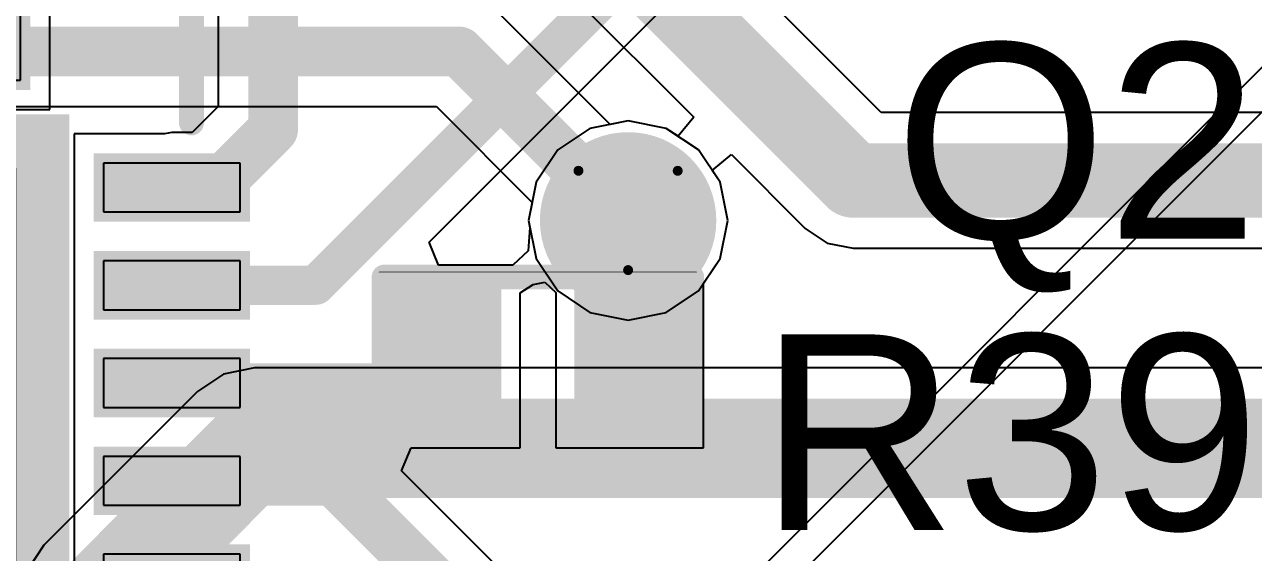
# Model space of a CAD drawing. Header units: inches. Extents: x -3 to 423, y -3 to 110.
# Drawn here: x 19.83 to 26.12, y 69.36 to 72.06 of the extents above; entities that cross this region are included whole.
import ezdxf

# ---------------------------------------------------------------- set-up
doc = ezdxf.new("R2010")
doc.units = ezdxf.units.IN
for name, color, linetype in [('Bottom Layer', 5, 'Continuous'), ('Bottom Overlay', 54, 'Continuous'), ('Bottom Solder', 6, 'Continuous'), ('Drill Drawing', 1, 'Continuous'), ('Mid Layer', 16, 'Continuous'), ('Mid Layer 2', 76, 'Continuous'), ('Top Layer', 1, 'Continuous'), ('Top Overlay', 2, 'Continuous'), ('Top Paste', 8, 'Continuous'), ('Top Solder', 216, 'Continuous'), ('Via Holes', 16, 'Continuous')]:
    doc.layers.add(name, color=color, linetype=linetype)
doc.styles.add('Arial', font='', dxfattribs={"height": 0.2})
doc.styles.get('Arial').set_extended_font_data('Arial')

# ---------------------------------------------------------------- blocks, each defined once
blk = doc.blocks.new('DGH256Q2R7_B_2')
at = {"layer": 'Bottom Overlay'}
blk.add_lwpolyline([(8, 0, 0.127, 0.127, 1), (-8, 0, 0.127, 0.127, 1)], format="xyseb", close=True, dxfattribs=at)
blk = doc.blocks.new('24_QFN__4_5__10')
at = {"layer": 'Top Layer'}
for points in [[(-0.875, 2.7501), (-0.875, 2.0501), (-1.125, 2.0501), (-1.125, 2.7501)], [(-0.375, 2.7501), (-0.375, 2.0501), (-0.625, 2.0501), (-0.625, 2.7501)], [(0.125, 2.7501), (0.125, 2.0501), (-0.125, 2.0501), (-0.125, 2.7501)], [(0.625, 2.7501), (0.625, 2.0501), (0.375, 2.0501), (0.375, 2.7501)], [(1.125, 2.7501), (1.125, 2.0501), (0.875, 2.0501), (0.875, 2.7501)], [(1.325, 1.825), (1.325, -1.825), (-1.325, -1.825), (-1.325, 1.825)], [(-1.5499, 1.625), (-1.5499, 1.375), (-2.2499, 1.375), (-2.2499, 1.625)], [(2.2499, 1.625), (2.2499, 1.375), (1.5499, 1.375), (1.5499, 1.625)], [(-1.5499, 1.125), (-1.5499, 0.875), (-2.2499, 0.875), (-2.2499, 1.125)], [(2.2499, 1.125), (2.2499, 0.875), (1.5499, 0.875), (1.5499, 1.125)], [(-1.5499, 0.625), (-1.5499, 0.375), (-2.2499, 0.375), (-2.2499, 0.625)], [(2.2499, 0.625), (2.2499, 0.375), (1.5499, 0.375), (1.5499, 0.625)], [(-1.5499, 0.125), (-1.5499, -0.125), (-2.2499, -0.125), (-2.2499, 0.125)], [(2.2499, 0.125), (2.2499, -0.125), (1.5499, -0.125), (1.5499, 0.125)], [(-1.5499, -0.375), (-1.5499, -0.625), (-2.2499, -0.625), (-2.2499, -0.375)], [(2.2499, -0.375), (2.2499, -0.625), (1.5499, -0.625), (1.5499, -0.375)], [(-1.5499, -0.875), (-1.5499, -1.125), (-2.2499, -1.125), (-2.2499, -0.875)], [(2.2499, -0.875), (2.2499, -1.125), (1.5499, -1.125), (1.5499, -0.875)], [(-1.5499, -1.375), (-1.5499, -1.625), (-2.2499, -1.625), (-2.2499, -1.375)], [(2.2499, -1.375), (2.2499, -1.625), (1.5499, -1.625), (1.5499, -1.375)], [(-0.875, -2.0501), (-0.875, -2.7501), (-1.125, -2.7501), (-1.125, -2.0501)], [(-0.375, -2.0501), (-0.375, -2.7501), (-0.625, -2.7501), (-0.625, -2.0501)], [(0.125, -2.0501), (0.125, -2.7501), (-0.125, -2.7501), (-0.125, -2.0501)], [(0.625, -2.0501), (0.625, -2.7501), (0.375, -2.7501), (0.375, -2.0501)], [(1.125, -2.0501), (1.125, -2.7501), (0.875, -2.7501), (0.875, -2.0501)]]:
    blk.add_hatch(color=1, dxfattribs=at).paths.add_polyline_path(points)
at = {"layer": 'Top Solder'}
for points in [[(-0.825, 2.8001), (-0.825, 2.0001), (-1.175, 2.0001), (-1.175, 2.8001)], [(-0.325, 2.8001), (-0.325, 2.0001), (-0.675, 2.0001), (-0.675, 2.8001)], [(0.175, 2.8001), (0.175, 2.0001), (-0.175, 2.0001), (-0.175, 2.8001)], [(0.675, 2.8001), (0.675, 2.0001), (0.325, 2.0001), (0.325, 2.8001)], [(1.175, 2.8001), (1.175, 2.0001), (0.825, 2.0001), (0.825, 2.8001)], [(1.375, 1.875), (1.375, -1.875), (-1.375, -1.875), (-1.375, 1.875)], [(-1.4999, 1.675), (-1.4999, 1.325), (-2.2999, 1.325), (-2.2999, 1.675)], [(2.2999, 1.675), (2.2999, 1.325), (1.4999, 1.325), (1.4999, 1.675)], [(-1.4999, 1.175), (-1.4999, 0.825), (-2.2999, 0.825), (-2.2999, 1.175)], [(2.2999, 1.175), (2.2999, 0.825), (1.4999, 0.825), (1.4999, 1.175)], [(-1.4999, 0.675), (-1.4999, 0.325), (-2.2999, 0.325), (-2.2999, 0.675)], [(2.2999, 0.675), (2.2999, 0.325), (1.4999, 0.325), (1.4999, 0.675)], [(-1.4999, 0.175), (-1.4999, -0.175), (-2.2999, -0.175), (-2.2999, 0.175)], [(2.2999, 0.175), (2.2999, -0.175), (1.4999, -0.175), (1.4999, 0.175)], [(-1.4999, -0.325), (-1.4999, -0.675), (-2.2999, -0.675), (-2.2999, -0.325)], [(2.2999, -0.325), (2.2999, -0.675), (1.4999, -0.675), (1.4999, -0.325)], [(-1.4999, -0.825), (-1.4999, -1.175), (-2.2999, -1.175), (-2.2999, -0.825)], [(2.2999, -0.825), (2.2999, -1.175), (1.4999, -1.175), (1.4999, -0.825)], [(-1.4999, -1.325), (-1.4999, -1.675), (-2.2999, -1.675), (-2.2999, -1.325)], [(2.2999, -1.325), (2.2999, -1.675), (1.4999, -1.675), (1.4999, -1.325)], [(-0.825, -2.0001), (-0.825, -2.8001), (-1.175, -2.8001), (-1.175, -2.0001)], [(-0.325, -2.0001), (-0.325, -2.8001), (-0.675, -2.8001), (-0.675, -2.0001)], [(0.175, -2.0001), (0.175, -2.8001), (-0.175, -2.8001), (-0.175, -2.0001)], [(0.675, -2.0001), (0.675, -2.8001), (0.325, -2.8001), (0.325, -2.0001)], [(1.175, -2.0001), (1.175, -2.8001), (0.825, -2.8001), (0.825, -2.0001)]]:
    blk.add_hatch(color=216, dxfattribs=at).paths.add_polyline_path(points)
at = {"layer": 'Top Overlay'}
for points in [[(-2, 2.5, 0.127, 0.127, 0), (-2, 1.8305, 0.127, 0.127, 0)], [(-2, 2.5, 0.127, 0.127, 0), (-1.3305, 2.5, 0.127, 0.127, 0)], [(1.3305, 2.5, 0.127, 0.127, 0), (2, 2.5, 0.127, 0.127, 0)], [(2, 2.5, 0.127, 0.127, 0), (2, 1.8305, 0.127, 0.127, 0)], [(-2.5095, 1.627, 0.127, 0.127, 0), (-2.5095, 1.373, 0.127, 0.127, 0)], [(-2.5095, 1.627, 0.127, 0.127, 0), (-2.3825, 1.5, 0.127, 0.127, 0)], [(-2.3825, 1.5, 0.127, 0.127, 0), (-2.5095, 1.373, 0.127, 0.127, 0)], [(-2, -1.8305, 0.127, 0.127, 0), (-2, -2.5, 0.127, 0.127, 0)], [(2, -1.8305, 0.127, 0.127, 0), (2, -2.5, 0.127, 0.127, 0)], [(-2, -2.5, 0.127, 0.127, 0), (-1.3305, -2.5, 0.127, 0.127, 0)], [(1.3305, -2.5, 0.127, 0.127, 0), (2, -2.5, 0.127, 0.127, 0)]]:
    blk.add_lwpolyline(points, format="xyseb", dxfattribs=at)
for points in [[(-2.0317, 2.5, 0.0635, 0.0635, 1), (-1.9682, 2.5, 0.0635, 0.0635, 1)], [(-2.0317, 2.5, 0.0635, 0.0635, 1), (-1.9682, 2.5, 0.0635, 0.0635, 1)], [(-1.3623, 2.5, 0.0635, 0.0635, 1), (-1.2988, 2.5, 0.0635, 0.0635, 1)], [(1.2988, 2.5, 0.0635, 0.0635, 1), (1.3623, 2.5, 0.0635, 0.0635, 1)], [(1.9682, 2.5, 0.0635, 0.0635, 1), (2.0317, 2.5, 0.0635, 0.0635, 1)], [(1.9682, 2.5, 0.0635, 0.0635, 1), (2.0317, 2.5, 0.0635, 0.0635, 1)], [(-2.0317, 1.8305, 0.0635, 0.0635, 1), (-1.9682, 1.8305, 0.0635, 0.0635, 1)], [(1.9682, 1.8305, 0.0635, 0.0635, 1), (2.0317, 1.8305, 0.0635, 0.0635, 1)], [(-2.5413, 1.627, 0.0635, 0.0635, 1), (-2.4778, 1.627, 0.0635, 0.0635, 1)], [(-2.5413, 1.627, 0.0635, 0.0635, 1), (-2.4778, 1.627, 0.0635, 0.0635, 1)], [(-2.4143, 1.5, 0.0635, 0.0635, 1), (-2.3508, 1.5, 0.0635, 0.0635, 1)], [(-2.4143, 1.5, 0.0635, 0.0635, 1), (-2.3508, 1.5, 0.0635, 0.0635, 1)], [(-2.5413, 1.373, 0.0635, 0.0635, 1), (-2.4778, 1.373, 0.0635, 0.0635, 1)], [(-2.5413, 1.373, 0.0635, 0.0635, 1), (-2.4778, 1.373, 0.0635, 0.0635, 1)], [(-2.0317, -1.8305, 0.0635, 0.0635, 1), (-1.9682, -1.8305, 0.0635, 0.0635, 1)], [(1.9682, -1.8305, 0.0635, 0.0635, 1), (2.0317, -1.8305, 0.0635, 0.0635, 1)], [(-2.0317, -2.5, 0.0635, 0.0635, 1), (-1.9682, -2.5, 0.0635, 0.0635, 1)], [(-2.0317, -2.5, 0.0635, 0.0635, 1), (-1.9682, -2.5, 0.0635, 0.0635, 1)], [(-1.3623, -2.5, 0.0635, 0.0635, 1), (-1.2988, -2.5, 0.0635, 0.0635, 1)], [(1.2988, -2.5, 0.0635, 0.0635, 1), (1.3623, -2.5, 0.0635, 0.0635, 1)], [(1.9682, -2.5, 0.0635, 0.0635, 1), (2.0317, -2.5, 0.0635, 0.0635, 1)], [(1.9682, -2.5, 0.0635, 0.0635, 1), (2.0317, -2.5, 0.0635, 0.0635, 1)]]:
    blk.add_lwpolyline(points, format="xyseb", close=True, dxfattribs=at)
at = {"layer": 'Top Paste'}
for p, q in [((-0.875, 2.75), (-1.125, 2.75)), ((-1.125, 2.75), (-1.125, 2.05)), ((-0.875, 2.05), (-0.875, 2.75)), ((-0.3751, 2.75), (-0.6251, 2.75)), ((-0.6251, 2.75), (-0.6251, 2.05)), ((-0.3751, 2.05), (-0.3751, 2.75)), ((0.125, 2.75), (-0.125, 2.75)), ((-0.125, 2.75), (-0.125, 2.05)), ((0.125, 2.05), (0.125, 2.75)), ((0.6249, 2.75), (0.3749, 2.75)), ((0.3749, 2.75), (0.3749, 2.05)), ((0.6249, 2.05), (0.6249, 2.75)), ((1.125, 2.75), (0.875, 2.75)), ((0.875, 2.75), (0.875, 2.05)), ((1.125, 2.05), (1.125, 2.75)), ((-1.125, 2.05), (-0.875, 2.05)), ((-0.6251, 2.05), (-0.3751, 2.05)), ((-0.125, 2.05), (0.125, 2.05)), ((0.3749, 2.05), (0.6249, 2.05)), ((0.875, 2.05), (1.125, 2.05)), ((-1.55, 1.6249), (-2.25, 1.6249)), ((-2.25, 1.6249), (-2.25, 1.3749)), ((-1.55, 1.3749), (-1.55, 1.6249)), ((-1.1, 1.6), (-1.1, -1.6)), ((1.1, 1.6), (-1.1, 1.6)), ((1.1, -1.6), (1.1, 1.6)), ((2.25, 1.6249), (1.55, 1.6249)), ((1.55, 1.6249), (1.55, 1.3749)), ((2.25, 1.3749), (2.25, 1.6249)), ((-2.25, 1.3749), (-1.55, 1.3749)), ((1.55, 1.3749), (2.25, 1.3749)), ((-1.55, 1.125), (-2.25, 1.125)), ((-2.25, 1.125), (-2.25, 0.875)), ((-1.55, 0.875), (-1.55, 1.125)), ((2.25, 1.125), (1.55, 1.125)), ((1.55, 1.125), (1.55, 0.875)), ((2.25, 0.875), (2.25, 1.125)), ((-2.25, 0.875), (-1.55, 0.875)), ((1.55, 0.875), (2.25, 0.875)), ((-2.25, 0.6249), (-2.25, 0.3749)), ((-1.55, 0.6249), (-2.25, 0.6249)), ((-1.55, 0.3749), (-1.55, 0.6249)), ((1.55, 0.6249), (1.55, 0.3749)), ((2.25, 0.6249), (1.55, 0.6249)), ((2.25, 0.3749), (2.25, 0.6249)), ((-2.25, 0.3749), (-1.55, 0.3749)), ((1.55, 0.3749), (2.25, 0.3749)), ((-1.55, 0.125), (-2.25, 0.125)), ((-2.25, 0.125), (-2.25, -0.125)), ((-1.55, -0.125), (-1.55, 0.125)), ((2.25, 0.125), (1.55, 0.125)), ((1.55, 0.125), (1.55, -0.125)), ((2.25, -0.125), (2.25, 0.125)), ((-2.25, -0.125), (-1.55, -0.125)), ((1.55, -0.125), (2.25, -0.125)), ((-2.25, -0.3751), (-2.25, -0.6251)), ((-1.55, -0.3751), (-2.25, -0.3751)), ((-1.55, -0.6251), (-1.55, -0.3751)), ((1.55, -0.3751), (1.55, -0.6251)), ((2.25, -0.3751), (1.55, -0.3751)), ((2.25, -0.6251), (2.25, -0.3751)), ((-2.25, -0.6251), (-1.55, -0.6251)), ((1.55, -0.6251), (2.25, -0.6251)), ((-1.55, -0.875), (-2.25, -0.875)), ((-2.25, -0.875), (-2.25, -1.125)), ((-1.55, -1.125), (-1.55, -0.875)), ((1.55, -0.875), (1.55, -1.125)), ((2.25, -0.875), (1.55, -0.875)), ((2.25, -1.125), (2.25, -0.875)), ((-2.25, -1.125), (-1.55, -1.125)), ((1.55, -1.125), (2.25, -1.125)), ((-2.25, -1.3751), (-2.25, -1.6251)), ((-1.55, -1.3751), (-2.25, -1.3751)), ((-1.55, -1.6251), (-1.55, -1.3751)), ((1.55, -1.3751), (1.55, -1.6251)), ((2.25, -1.3751), (1.55, -1.3751)), ((2.25, -1.6251), (2.25, -1.3751)), ((-2.25, -1.6251), (-1.55, -1.6251)), ((-1.1, -1.6), (1.1, -1.6)), ((1.55, -1.6251), (2.25, -1.6251)), ((-0.875, -2.05), (-1.125, -2.05)), ((-1.125, -2.05), (-1.125, -2.75)), ((-0.875, -2.75), (-0.875, -2.05)), ((-0.3751, -2.05), (-0.6251, -2.05)), ((-0.6251, -2.05), (-0.6251, -2.75)), ((-0.3751, -2.75), (-0.3751, -2.05)), ((0.125, -2.05), (-0.125, -2.05)), ((-0.125, -2.05), (-0.125, -2.75)), ((0.125, -2.75), (0.125, -2.05)), ((0.3749, -2.05), (0.3749, -2.75)), ((0.6249, -2.05), (0.3749, -2.05)), ((0.6249, -2.75), (0.6249, -2.05)), ((0.875, -2.05), (0.875, -2.75)), ((1.125, -2.05), (0.875, -2.05)), ((1.125, -2.75), (1.125, -2.05)), ((-1.125, -2.75), (-0.875, -2.75)), ((-0.6251, -2.75), (-0.3751, -2.75)), ((-0.125, -2.75), (0.125, -2.75)), ((0.3749, -2.75), (0.6249, -2.75)), ((0.875, -2.75), (1.125, -2.75))]:
    blk.add_line(p, q, dxfattribs=at)
blk = doc.blocks.new('R___0402_33')
at = {"layer": 'Top Layer'}
for points in [[(-0.6985, -0.3175), (-0.6985, 0.3175), (-0.2413, 0.3175), (-0.2413, -0.3175)], [(0.2413, -0.3175), (0.2413, 0.3175), (0.6985, 0.3175), (0.6985, -0.3175)]]:
    blk.add_hatch(color=1, dxfattribs=at).paths.add_polyline_path(points)
at = {"layer": 'Top Paste'}
for points in [[(-0.6985, -0.3175), (-0.6985, 0.3175), (-0.2413, 0.3175), (-0.2413, -0.3175)], [(0.2413, -0.3175), (0.2413, 0.3175), (0.6985, 0.3175), (0.6985, -0.3175)]]:
    blk.add_hatch(color=8, dxfattribs=at).paths.add_polyline_path(points)
at = {"layer": 'Top Solder'}
for points in [[(-0.7535, -0.3725), (-0.7535, 0.3725), (-0.1863, 0.3725), (-0.1863, -0.3725)], [(0.1863, -0.3725), (0.1863, 0.3725), (0.7535, 0.3725), (0.7535, -0.3725)]]:
    blk.add_hatch(color=216, dxfattribs=at).paths.add_polyline_path(points)
at = {"layer": 'Top Overlay'}
for points in [[(0.7874, 0.4064, 0.127, 0.127, 0), (-0.7874, 0.4064, 0.127, 0.127, 0)], [(-0.7874, 0.4064, 0.127, 0.127, 0), (-0.7874, -0.4064, 0.127, 0.127, 0)], [(0.7874, 0.4064, 0.127, 0.127, 0), (0.7874, -0.4064, 0.127, 0.127, 0)], [(0.7874, -0.4064, 0.127, 0.127, 0), (-0.7874, -0.4064, 0.127, 0.127, 0)], [(0.8128, -0.4318, 0.00323, 0.00323, 0), (-0.8128, -0.4318, 0.00323, 0.00323, 0)]]:
    blk.add_lwpolyline(points, format="xyseb", dxfattribs=at)
for points in [[(-0.8191, 0.4064, 0.0635, 0.0635, 1), (-0.7556, 0.4064, 0.0635, 0.0635, 1)], [(-0.8191, 0.4064, 0.0635, 0.0635, 1), (-0.7556, 0.4064, 0.0635, 0.0635, 1)], [(0.7556, 0.4064, 0.0635, 0.0635, 1), (0.8191, 0.4064, 0.0635, 0.0635, 1)], [(0.7556, 0.4064, 0.0635, 0.0635, 1), (0.8191, 0.4064, 0.0635, 0.0635, 1)], [(-0.8191, -0.4064, 0.0635, 0.0635, 1), (-0.7556, -0.4064, 0.0635, 0.0635, 1)], [(-0.8191, -0.4064, 0.0635, 0.0635, 1), (-0.7556, -0.4064, 0.0635, 0.0635, 1)], [(0.7556, -0.4064, 0.0635, 0.0635, 1), (0.8191, -0.4064, 0.0635, 0.0635, 1)], [(0.7556, -0.4064, 0.0635, 0.0635, 1), (0.8191, -0.4064, 0.0635, 0.0635, 1)], [(-0.8136, -0.4318, 0.00161, 0.00161, 1), (-0.812, -0.4318, 0.00161, 0.00161, 1)], [(0.812, -0.4318, 0.00161, 0.00161, 1), (0.8136, -0.4318, 0.00161, 0.00161, 1)]]:
    blk.add_lwpolyline(points, format="xyseb", close=True, dxfattribs=at)

msp = doc.modelspace()

# ---------------------------------------------------------------- hatches: boundary and pattern name
at = {"layer": 'Bottom Layer'}
h = msp.add_hatch(color=5, dxfattribs=at)
edge = h.paths.add_edge_path()
edge.add_arc((22.9182, 71.0541), 0.35, 0, 360)
at = {"layer": 'Bottom Solder'}
h = msp.add_hatch(color=6, dxfattribs=at)
edge = h.paths.add_edge_path()
edge.add_arc((22.9182, 71.0541), 0.4516, 0, 360)
at = {"layer": 'Mid Layer'}
h = msp.add_hatch(color=16, dxfattribs=at)
edge = h.paths.add_edge_path()
edge.add_arc((22.9182, 71.0541), 0.35, 0, 360)
at = {"layer": 'Mid Layer 2'}
h = msp.add_hatch(color=76, dxfattribs=at)
edge = h.paths.add_edge_path()
edge.add_arc((22.9182, 71.0541), 0.35, 0, 360)
at = {"layer": 'Top Layer'}
h = msp.add_hatch(color=1, dxfattribs=at)
edge = h.paths.add_edge_path()
edge.add_arc((22.9182, 71.0541), 0.35, 0, 360)
at = {"layer": 'Top Solder'}
h = msp.add_hatch(color=216, dxfattribs=at)
edge = h.paths.add_edge_path()
edge.add_arc((22.9182, 71.0541), 0.4516, 0, 360)
at = {"layer": 'Via Holes'}
h = msp.add_hatch(color=7, dxfattribs=at)
edge = h.paths.add_edge_path()
edge.add_arc((22.9182, 71.0541), 0.25, 0, 360)

# ---------------------------------------------------------------- linework, layer by layer
at = {"layer": 'Bottom Layer'}
for p, q in [((24.2142, 71.6059), (21.3669, 74.4531)), ((20.9776, 73.8605), (23.2549, 71.5832)), ((22.8261, 71.5456), (22.2532, 72.1185)), ((15.662, 71.6363), (21.9366, 71.6363)), ((21.9366, 71.6363), (22.4267, 71.1462)), ((29.1871, 71.6059), (24.2142, 71.6059)), ((22.9182, 71.5639), (22.8261, 71.5456)), ((23.1133, 71.5251), (22.9182, 71.5639)), ((23.1739, 71.4846), (23.1133, 71.5251)), ((23.2549, 71.5832), (23.1739, 71.4846)), ((23.3487, 71.3098), (23.4473, 71.3908)), ((23.4473, 71.3908), (23.8249, 71.0132)), ((23.3892, 71.2492), (23.3487, 71.3098)), ((23.428, 71.0541), (23.3892, 71.2492)), ((22.4267, 71.1462), (22.4084, 71.0541)), ((22.4084, 71.0541), (22.4472, 70.859)), ((23.3892, 70.859), (23.428, 71.0541)), ((23.8249, 71.0132), (23.9375, 70.938)), ((23.9375, 70.938), (24.0704, 70.9115)), ((24.0704, 70.9115), (29.1871, 70.9115)), ((22.4472, 70.859), (22.5577, 70.6936)), ((23.2787, 70.6936), (23.3892, 70.859)), ((22.5577, 70.6936), (22.7231, 70.5831)), ((23.1133, 70.5831), (23.2787, 70.6936)), ((22.7231, 70.5831), (22.9182, 70.5443)), ((22.9182, 70.5443), (23.1133, 70.5831)), ((20.8476, 70.2685), (20.7139, 70.1792)), ((21.0052, 70.2999), (20.8476, 70.2685)), ((27.6294, 70.2999), (21.0052, 70.2999)), ((20.7139, 70.1792), (19.9271, 69.3924)), ((19.9271, 69.3924), (19.8378, 69.2588))]:
    msp.add_line(p, q, dxfattribs=at)
for points in [[(21.1215, 74.2076, 0.381, 0.381, 0), (24.0704, 71.2587, 0.381, 0.381, 0)], [(15.662, 71.9188, 0.254, 0.254, 0), (22.0535, 71.9188, 0.254, 0.254, 0)], [(22.0535, 71.9188, 0.254, 0.254, 0), (22.9182, 71.0541, 0.254, 0.254, 0)], [(24.0704, 71.2587, 0.381, 0.381, 0), (29.5565, 71.2587, 0.381, 0.381, 0)], [(20.2184, 69.1012, 0.508, 0.508, 0), (21.0052, 69.888, 0.508, 0.508, 0)], [(21.0052, 69.888, 0.508, 0.508, 0), (27.6294, 69.888, 0.508, 0.508, 0)]]:
    msp.add_lwpolyline(points, format="xyseb", dxfattribs=at)
for points in [[(21.99, 71.9188, 0.127, 0.127, 1), (22.117, 71.9188, 0.127, 0.127, 1)], [(21.99, 71.9188, 0.127, 0.127, 1), (22.117, 71.9188, 0.127, 0.127, 1)], [(23.9751, 71.2587, 0.1905, 0.1905, 1), (24.1656, 71.2587, 0.1905, 0.1905, 1)], [(23.9751, 71.2587, 0.1905, 0.1905, 1), (24.1656, 71.2587, 0.1905, 0.1905, 1)], [(22.8547, 71.0541, 0.127, 0.127, 1), (22.9817, 71.0541, 0.127, 0.127, 1)], [(20.8782, 69.888, 0.254, 0.254, 1), (21.1322, 69.888, 0.254, 0.254, 1)], [(20.8782, 69.888, 0.254, 0.254, 1), (21.1322, 69.888, 0.254, 0.254, 1)]]:
    msp.add_lwpolyline(points, format="xyseb", close=True, dxfattribs=at)
at = {"layer": 'Drill Drawing'}
for points in [[(22.6642, 71.3081, 0.0508, 0.0508, 0), (23.1722, 71.3081, 0.0508, 0.0508, 0)], [(22.6642, 71.3081, 0.0508, 0.0508, 0), (22.9182, 70.8001, 0.0508, 0.0508, 0)], [(22.9182, 70.8001, 0.0508, 0.0508, 0), (23.1722, 71.3081, 0.0508, 0.0508, 0)]]:
    msp.add_lwpolyline(points, format="xyseb", dxfattribs=at)
for points in [[(22.6515, 71.3081, 0.0254, 0.0254, 1), (22.6769, 71.3081, 0.0254, 0.0254, 1)], [(22.6515, 71.3081, 0.0254, 0.0254, 1), (22.6769, 71.3081, 0.0254, 0.0254, 1)], [(23.1595, 71.3081, 0.0254, 0.0254, 1), (23.1849, 71.3081, 0.0254, 0.0254, 1)], [(23.1595, 71.3081, 0.0254, 0.0254, 1), (23.1849, 71.3081, 0.0254, 0.0254, 1)], [(22.9055, 70.8001, 0.0254, 0.0254, 1), (22.9309, 70.8001, 0.0254, 0.0254, 1)], [(22.9055, 70.8001, 0.0254, 0.0254, 1), (22.9309, 70.8001, 0.0254, 0.0254, 1)]]:
    msp.add_lwpolyline(points, format="xyseb", close=True, dxfattribs=at)
at = {"layer": 'Mid Layer'}
for p, q in [((22.7231, 71.5251), (22.5577, 71.4146)), ((22.9182, 71.5639), (22.7231, 71.5251)), ((23.1133, 71.5251), (22.9182, 71.5639)), ((23.2787, 71.4146), (23.1133, 71.5251)), ((22.5577, 71.4146), (22.4472, 71.2492)), ((23.3892, 71.2492), (23.2787, 71.4146)), ((22.4472, 71.2492), (22.4084, 71.0541)), ((23.428, 71.0541), (23.3892, 71.2492)), ((22.4084, 71.0541), (22.4472, 70.859)), ((23.3892, 70.859), (23.428, 71.0541)), ((22.4472, 70.859), (22.5577, 70.6936)), ((23.2787, 70.6936), (23.3892, 70.859)), ((22.5577, 70.6936), (22.7231, 70.5831)), ((23.1133, 70.5831), (23.2787, 70.6936)), ((22.7231, 70.5831), (22.9182, 70.5443)), ((22.9182, 70.5443), (23.1133, 70.5831))]:
    msp.add_line(p, q, dxfattribs=at)
at = {"layer": 'Top Layer'}
for p, q in [((19.958, 71.6222), (19.958, 72.6222)), ((20.819, 72.5688), (20.819, 71.6367)), ((21.8997, 70.9428), (23.3615, 72.4047)), ((26.2839, 71.9594), (22.9931, 68.6686)), ((22.2112, 67.6571), (26.3987, 71.8446)), ((18.408, 71.6222), (19.958, 71.6222)), ((20.819, 71.6367), (20.6871, 71.5047)), ((22.7231, 71.5251), (22.5577, 71.4146)), ((22.9182, 71.5639), (22.7231, 71.5251)), ((23.1133, 71.5251), (22.9182, 71.5639)), ((23.2787, 71.4146), (23.1133, 71.5251)), ((20.5457, 71.4973), (20.083, 71.4973)), ((20.083, 71.4973), (20.083, 70.4473)), ((20.583, 71.5047), (20.5457, 71.4973)), ((20.6871, 71.5047), (20.583, 71.5047)), ((22.5577, 71.4146), (22.4472, 71.2492)), ((23.3892, 71.2492), (23.2787, 71.4146)), ((22.4472, 71.2492), (22.4084, 71.0541)), ((23.428, 71.0541), (23.3892, 71.2492)), ((22.4084, 71.0541), (22.4155, 71.0182)), ((23.3892, 70.859), (23.428, 71.0541)), ((22.4155, 71.0182), (22.4074, 70.8989)), ((21.9483, 70.8255), (21.8997, 70.9428)), ((22.4074, 70.8989), (22.3285, 70.8255)), ((22.4074, 70.8989), (22.4074, 70.8989)), ((22.4074, 70.8989), (22.4074, 70.8989)), ((23.3049, 70.7329), (23.3892, 70.859)), ((22.268, 70.8255), (21.9483, 70.8255)), ((22.2681, 70.8255), (22.268, 70.8255)), ((22.3285, 70.8255), (22.2681, 70.8255)), ((22.2681, 70.8255), (22.2681, 70.8255)), ((22.3651, 70.6843), (22.4314, 70.7269)), ((22.4314, 70.7269), (22.4921, 70.7387)), ((22.4921, 70.7387), (22.5477, 70.6857)), ((23.3049, 69.8905), (23.3049, 70.7329)), ((22.3651, 69.8905), (22.3651, 70.6843)), ((22.5477, 70.6857), (22.5477, 69.8905)), ((20.083, 70.4473), (20.083, 69.4473)), ((21.7587, 69.7732), (21.8073, 69.8905)), ((21.8073, 69.8905), (22.3651, 69.8905)), ((22.5477, 69.8905), (23.3049, 69.8905)), ((22.28, 69.2519), (21.7587, 69.7732)), ((20.083, 69.4473), (20.0831, 69.4473)), ((20.0831, 69.4473), (20.0831, 68.9473))]:
    msp.add_line(p, q, dxfattribs=at)
for points in [[(21.1015, 71.5197, 0.254, 0.254, 0), (21.1015, 72.9725, 0.254, 0.254, 0)], [(21.3187, 70.7223, 0.2, 0.2, 0), (23.1813, 72.5849, 0.2, 0.2, 0)], [(20.804, 71.2223, 0.254, 0.254, 0), (21.1015, 71.5197, 0.254, 0.254, 0)], [(20.583, 71.2223, 0.254, 0.254, 0), (20.804, 71.2223, 0.254, 0.254, 0)], [(22.6642, 71.0541, 0.2, 0.2, 0), (22.6723, 71.046, 0.2, 0.2, 0)], [(22.9263, 70.358, 0.254, 0.254, 0), (22.9263, 71.046, 0.254, 0.254, 0)], [(20.583, 70.7223, 0.2, 0.2, 0), (21.3187, 70.7223, 0.2, 0.2, 0)], [(21.9865, 70.3509, 0.2, 0.2, 0), (21.9865, 70.358, 0.2, 0.2, 0)], [(21.8579, 70.2223, 0.2, 0.2, 0), (21.9865, 70.3509, 0.2, 0.2, 0)], [(20.583, 70.2223, 0.2, 0.2, 0), (21.8579, 70.2223, 0.2, 0.2, 0)], [(20.583, 69.7223, 0.254, 0.254, 0), (21.4101, 69.7223, 0.254, 0.254, 0)], [(21.4101, 69.7223, 0.254, 0.254, 0), (22.3721, 68.7604, 0.254, 0.254, 0)]]:
    msp.add_lwpolyline(points, format="xyseb", dxfattribs=at)
for points in [[(21.038, 71.5197, 0.127, 0.127, 1), (21.165, 71.5197, 0.127, 0.127, 1)], [(21.038, 71.5197, 0.127, 0.127, 1), (21.165, 71.5197, 0.127, 0.127, 1)], [(20.5195, 71.2223, 0.127, 0.127, 1), (20.6465, 71.2223, 0.127, 0.127, 1)], [(20.7405, 71.2223, 0.127, 0.127, 1), (20.8675, 71.2223, 0.127, 0.127, 1)], [(20.7405, 71.2223, 0.127, 0.127, 1), (20.8675, 71.2223, 0.127, 0.127, 1)], [(22.6142, 71.0541, 0.1, 0.1, 1), (22.7142, 71.0541, 0.1, 0.1, 1)], [(22.8628, 71.046, 0.127, 0.127, 1), (22.9898, 71.046, 0.127, 0.127, 1)], [(22.6223, 71.046, 0.1, 0.1, 1), (22.7223, 71.046, 0.1, 0.1, 1)], [(20.533, 70.7223, 0.1, 0.1, 1), (20.633, 70.7223, 0.1, 0.1, 1)], [(21.2687, 70.7223, 0.1, 0.1, 1), (21.3687, 70.7223, 0.1, 0.1, 1)], [(21.2687, 70.7223, 0.1, 0.1, 1), (21.3687, 70.7223, 0.1, 0.1, 1)], [(21.9365, 70.358, 0.1, 0.1, 1), (22.0365, 70.358, 0.1, 0.1, 1)], [(22.8628, 70.358, 0.127, 0.127, 1), (22.9898, 70.358, 0.127, 0.127, 1)], [(21.9365, 70.3509, 0.1, 0.1, 1), (22.0365, 70.3509, 0.1, 0.1, 1)], [(21.9365, 70.3509, 0.1, 0.1, 1), (22.0365, 70.3509, 0.1, 0.1, 1)], [(20.533, 70.2223, 0.1, 0.1, 1), (20.633, 70.2223, 0.1, 0.1, 1)], [(21.8079, 70.2223, 0.1, 0.1, 1), (21.9079, 70.2223, 0.1, 0.1, 1)], [(21.8079, 70.2223, 0.1, 0.1, 1), (21.9079, 70.2223, 0.1, 0.1, 1)], [(20.5195, 69.7223, 0.127, 0.127, 1), (20.6465, 69.7223, 0.127, 0.127, 1)], [(21.3466, 69.7223, 0.127, 0.127, 1), (21.4736, 69.7223, 0.127, 0.127, 1)], [(21.3466, 69.7223, 0.127, 0.127, 1), (21.4736, 69.7223, 0.127, 0.127, 1)]]:
    msp.add_lwpolyline(points, format="xyseb", close=True, dxfattribs=at)

# ---------------------------------------------------------------- block references
for name, p, rotation in [('DGH256Q2R7_B_2', (24.8412, 69.4182), 90), ('24_QFN__4_5__10', (18.183, 70.2223), 90), ('R___0402_33', (22.4564, 70.358), 180)]:
    msp.add_blockref(name, p, dxfattribs=dict(rotation=rotation))

# ---------------------------------------------------------------- texts
at = {"layer": 'Top Overlay', "style": 'Arial'}
for s, p in [('Q2', (24.2822, 70.9605)), ('R39', (23.5903, 69.4711))]:
    msp.add_text(s, height=1, dxfattribs=at).set_placement(p)

doc.saveas('drawing.dxf')
